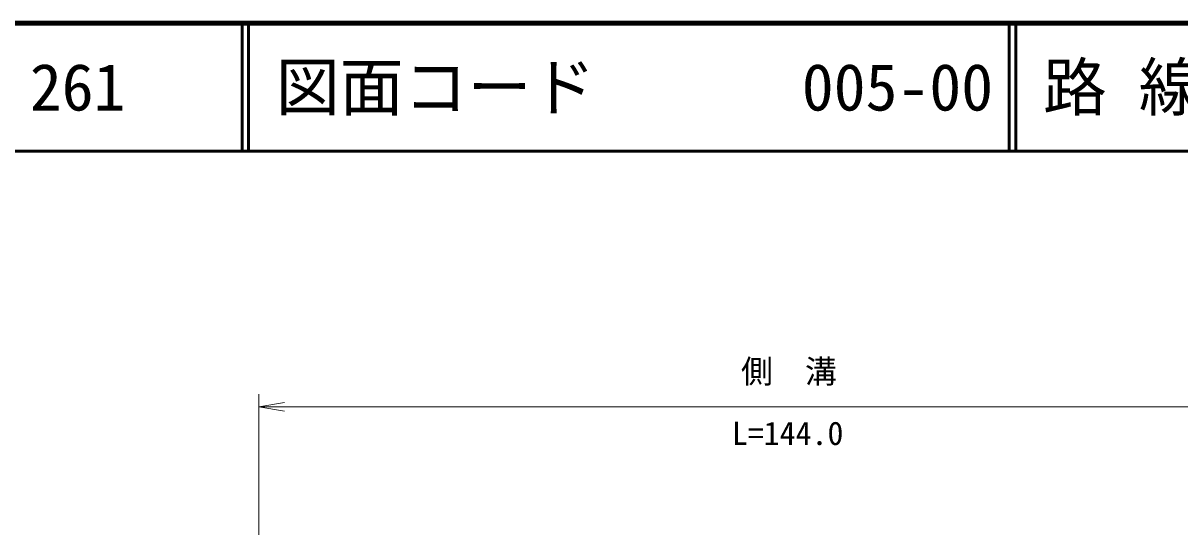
# Model space of a CAD drawing. Units: millimetres at full size, sheet at 1:1000; details may follow other scales. Extents: x 40000 to 680000, y 20000 to 380000.
# Drawn here: x 100618 to 191090, y 340000 to 380000 of the extents above; entities that cross this region are included whole.
import ezdxf
from ezdxf.enums import TextEntityAlignment as Align

# ---------------------------------------------------------------- set-up
doc = ezdxf.new("R2010")
doc.units = ezdxf.units.MM
doc.header["$LTSCALE"] = 1000
for name, color, linetype, lineweight in [('M-STR-HTXT', 7, 'Continuous', 13), ('M-TTL', 2, 'Continuous', 140), ('M-TTL-LINE', 7, 'Continuous', 50)]:
    doc.layers.add(name, color=color, linetype=linetype, lineweight=lineweight)
doc.layers.add('M-TTL-TXT', color=7, linetype='Continuous')
doc.styles.add('ＭＳ ゴシック', font='')
doc.styles.get('ＭＳ ゴシック').set_extended_font_data('MS Gothic')

# ---------------------------------------------------------------- blocks, each defined once
blk = doc.blocks.new('open_arrow')
at = {"color": 0, "linetype": 'Continuous', "lineweight": -2}
blk.add_lwpolyline([(7.5, 1.25), (0, 0), (7.5, -1.25)], dxfattribs=at)

msp = doc.modelspace()

# ---------------------------------------------------------------- linework, layer by layer
at = {"layer": 'M-STR-HTXT'}
for p, q in [((119045, 340000), (119045, 351000)), ((119045, 350000), (201776, 350000))]:
    msp.add_line(p, q, dxfattribs=at)
at = {"layer": 'M-TTL'}
msp.add_line((680000, 380000), (40000, 380000), dxfattribs=at)
at = {"layer": 'M-TTL-LINE'}
for p, q in [((117750, 380000), (117750, 370000)), ((118250, 380000), (118250, 370000)), ((177750, 380000), (177750, 370000)), ((178250, 380000), (178250, 370000)), ((40000, 370000), (680000, 370000))]:
    msp.add_line(p, q, dxfattribs=at)

# ---------------------------------------------------------------- block references
at = {"layer": 'M-STR-HTXT', "xscale": 267, "yscale": 267}
msp.add_blockref('open_arrow', (119045, 350000), dxfattribs=at)

# ---------------------------------------------------------------- texts
at = {"layer": 'M-STR-HTXT', "style": 'ＭＳ ゴシック'}
for s, p in [('側\u3000溝', (160516, 351312)), ('L=144.0', (160411, 346475))]:
    msp.add_text(s, height=1833, dxfattribs=at).set_placement(p, align=Align.BOTTOM_CENTER)
at = {"layer": 'M-TTL-TXT', "style": 'ＭＳ ゴシック'}
for s, p in [('路 線 名', (180380, 375000)), ('261', (101142, 375000)), ('図面コード', (120380, 375000)), ('005-00', (161521, 375000))]:
    msp.add_text(s, height=3666, dxfattribs=at).set_placement(p, align=Align.MIDDLE_LEFT)

doc.saveas('drawing.dxf')
